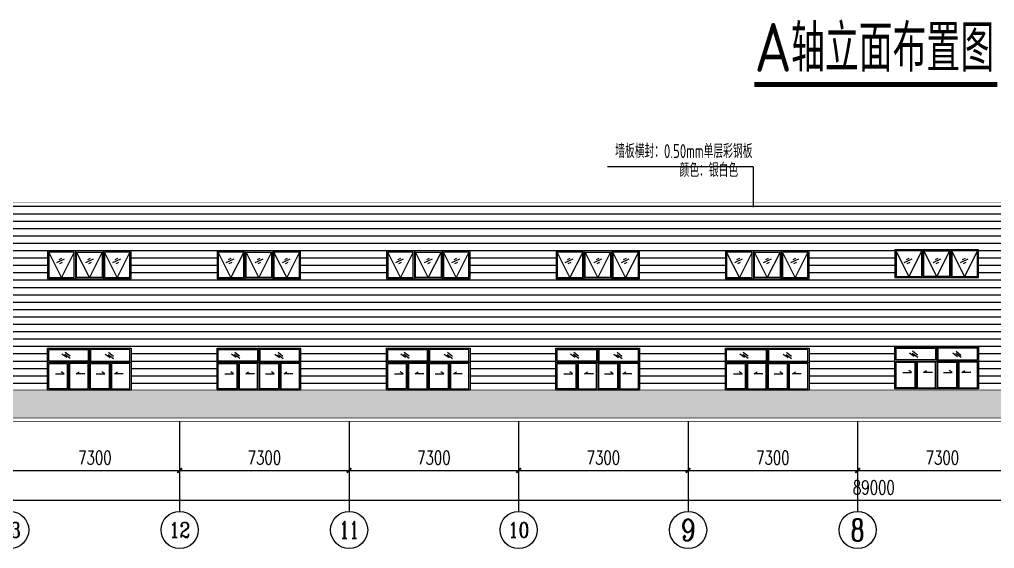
# Model space of a CAD drawing. Extents: x -89996 to 1006241, y -2176 to 440573.
# Drawn here: x 573565 to 615559, y 227598 to 250402 of the extents above; entities that cross this region are included whole.
import ezdxf
from ezdxf.enums import TextEntityAlignment as Align

# ---------------------------------------------------------------- set-up
doc = ezdxf.new("R2010")
doc.units = 0
doc.header["$LTSCALE"] = 1000
doc.header["$MEASUREMENT"] = 0
for name, color, linetype in [('AXIS', 3, 'Continuous'), ('AXIS_TEXT', 7, 'Continuous'), ('DIM_SYMB', 3, 'Continuous'), ('PUB_TEXT', 7, 'Continuous'), ('TEXT', 7, 'Continuous'), ('WINDOW', 4, 'Continuous')]:
    doc.layers.add(name, color=color, linetype=linetype)
doc.styles.add('_TCH_AXIS', font='COMPLEX', dxfattribs={"bigfont": 'GBCBIG'})
doc.styles.add('_TCH_DIM_T3', font='SIMPLEX', dxfattribs={"width": 0.705882, "bigfont": 'GBCBIG'})
doc.styles.add('C', font='tssdeng.shx', dxfattribs={"height": 3, "bigfont": 'tssdchn.shx'})
doc.styles.add('COMPLEX', font='COMPLEX')
doc.styles.get("Standard").update_dxf_attribs({"font": 'gbenor.shx', "bigfont": 'gbcbig.shx'})
doc.dimstyles.new('_TCH_ARCH&&200', dxfattribs={"dimtxt": 595, "dimasz": 200, "dimexe": 500, "dimexo": 600, "dimgap": 252.5, "dimtad": 1, "dimdec": 0, "dimzin": 0, "dimdsep": 46, "dimtxsty": '_TCH_DIM_T3', "dimblk": 'ARCHTICK', "dimcen": 0.09, "dimclrt": 7, "dimazin": 2, "dimtfac": 1, "dimtdec": 0, "dimtix": 1, "dimtmove": 2, "dimatfit": 3, "dimfxl": 0, "dimtolj": 1, "dimtzin": 0, "dimarcsym": 0})

# ---------------------------------------------------------------- blocks, each defined once
blk = doc.blocks.new('2')
at = {"layer": 'WINDOW'}
for p, q in [((998671, 15683), (998442, 15510)), ((998658, 15775), (998449, 15607)), ((998800, 15697), (998595, 15551)), ((999489, 15948), (999489, 14148)), ((1000541, 15694), (1000311, 15520)), ((1000527, 15785), (1000318, 15617)), ((1000670, 15708), (1000464, 15561)), ((1001289, 15348), (997689, 15348)), ((998589, 15348), (998589, 14148)), ((1000389, 15348), (1000389, 14148)), ((998028, 14855), (998404, 14855)), ((998404, 14855), (998280, 14940)), ((998823, 14855), (998948, 14940)), ((999199, 14855), (998823, 14855)), ((999678, 14855), (1000055, 14855)), ((1000055, 14855), (999930, 14940)), ((1000573, 14855), (1000698, 14940)), ((1000950, 14855), (1000573, 14855))]:
    blk.add_line(p, q, dxfattribs=at)
for points in [[(1001289, 15948), (997689, 15948), (997689, 14148), (1001289, 14148)], [(997738, 15898), (999438, 15898), (999438, 15398), (997738, 15398)], [(1001239, 15898), (999539, 15898), (999539, 15398), (1001239, 15398)], [(997739, 15298), (998539, 15298), (998539, 14198), (997739, 14198)], [(999439, 15298), (998639, 15298), (998639, 14198), (999439, 14198)], [(999539, 15298), (1000339, 15298), (1000339, 14198), (999539, 14198)], [(1001239, 15298), (1000439, 15298), (1000439, 14198), (1001239, 14198)]]:
    blk.add_lwpolyline(points, close=True, dxfattribs=at)
blk = doc.blocks.new('_ArchTick')
at = {"color": 0, "linetype": 'ByBlock', "const_width": 0.4}
blk.add_lwpolyline([(-0.5, -0.5), (0.5, 0.5)], dxfattribs=at)
blk = doc.blocks.new('*D2924')
at = {"layer": 'AXIS', "color": 0, "lineweight": -2, "transparency": 16777216}
for p, q in [((609663, 232628), (609663, 230462)), ((616963, 232628), (616963, 230462)), ((609663, 230962), (616963, 230962))]:
    blk.add_line(p, q, dxfattribs=at)
at = {"layer": 'Defpoints', "color": 0, "transparency": 16777216}
for p in [(609663, 233228), (616963, 233228), (616963, 230962)]:
    blk.add_point(p, dxfattribs=at)
at = {"layer": 'AXIS', "color": 0, "lineweight": -2, "transparency": 16777216, "xscale": 200, "yscale": 200, "zscale": 200, "rotation": 180}
blk.add_blockref('_ArchTick', (609663, 230962), dxfattribs=at)
at = {"layer": 'AXIS', "color": 0, "lineweight": -2, "transparency": 16777216, "xscale": 200, "yscale": 200, "zscale": 200}
blk.add_blockref('_ArchTick', (616963, 230962), dxfattribs=at)
at = {"layer": 'AXIS', "color": 7, "transparency": 16777216, "insert": (613313, 231512), "char_height": 595, "attachment_point": 5, "style": '_TCH_DIM_T3'}
blk.add_mtext('\\A1;7300', dxfattribs=at)
blk = doc.blocks.new('*D2925')
at = {"layer": 'AXIS', "color": 0, "lineweight": -2, "transparency": 16777216}
for p, q in [((602363, 232628), (602363, 230462)), ((609663, 232628), (609663, 230462)), ((602363, 230962), (609663, 230962))]:
    blk.add_line(p, q, dxfattribs=at)
at = {"layer": 'Defpoints', "color": 0, "transparency": 16777216}
for p in [(602363, 233228), (609663, 233228), (609663, 230962)]:
    blk.add_point(p, dxfattribs=at)
at = {"layer": 'AXIS', "color": 0, "lineweight": -2, "transparency": 16777216, "xscale": 200, "yscale": 200, "zscale": 200, "rotation": 180}
blk.add_blockref('_ArchTick', (602363, 230962), dxfattribs=at)
at = {"layer": 'AXIS', "color": 0, "lineweight": -2, "transparency": 16777216, "xscale": 200, "yscale": 200, "zscale": 200}
blk.add_blockref('_ArchTick', (609663, 230962), dxfattribs=at)
at = {"layer": 'AXIS', "color": 7, "transparency": 16777216, "insert": (606013, 231512), "char_height": 595, "attachment_point": 5, "style": '_TCH_DIM_T3'}
blk.add_mtext('\\A1;7300', dxfattribs=at)
blk = doc.blocks.new('*D2926')
at = {"layer": 'AXIS', "color": 0, "lineweight": -2, "transparency": 16777216}
for p, q in [((595063, 232628), (595063, 230462)), ((602363, 232628), (602363, 230462)), ((595063, 230962), (602363, 230962))]:
    blk.add_line(p, q, dxfattribs=at)
at = {"layer": 'Defpoints', "color": 0, "transparency": 16777216}
for p in [(595063, 233228), (602363, 233228), (602363, 230962)]:
    blk.add_point(p, dxfattribs=at)
at = {"layer": 'AXIS', "color": 0, "lineweight": -2, "transparency": 16777216, "xscale": 200, "yscale": 200, "zscale": 200, "rotation": 180}
blk.add_blockref('_ArchTick', (595063, 230962), dxfattribs=at)
at = {"layer": 'AXIS', "color": 0, "lineweight": -2, "transparency": 16777216, "xscale": 200, "yscale": 200, "zscale": 200}
blk.add_blockref('_ArchTick', (602363, 230962), dxfattribs=at)
at = {"layer": 'AXIS', "color": 7, "transparency": 16777216, "insert": (598713, 231512), "char_height": 595, "attachment_point": 5, "style": '_TCH_DIM_T3'}
blk.add_mtext('\\A1;7300', dxfattribs=at)
blk = doc.blocks.new('*D2927')
at = {"layer": 'AXIS', "color": 0, "lineweight": -2, "transparency": 16777216}
for p, q in [((587763, 232628), (587763, 230462)), ((595063, 232628), (595063, 230462)), ((587763, 230962), (595063, 230962))]:
    blk.add_line(p, q, dxfattribs=at)
at = {"layer": 'Defpoints', "color": 0, "transparency": 16777216}
for p in [(587763, 233228), (595063, 233228), (595063, 230962)]:
    blk.add_point(p, dxfattribs=at)
at = {"layer": 'AXIS', "color": 0, "lineweight": -2, "transparency": 16777216, "xscale": 200, "yscale": 200, "zscale": 200, "rotation": 180}
blk.add_blockref('_ArchTick', (587763, 230962), dxfattribs=at)
at = {"layer": 'AXIS', "color": 0, "lineweight": -2, "transparency": 16777216, "xscale": 200, "yscale": 200, "zscale": 200}
blk.add_blockref('_ArchTick', (595063, 230962), dxfattribs=at)
at = {"layer": 'AXIS', "color": 7, "transparency": 16777216, "insert": (591413, 231512), "char_height": 595, "attachment_point": 5, "style": '_TCH_DIM_T3'}
blk.add_mtext('\\A1;7300', dxfattribs=at)
blk = doc.blocks.new('*D2928')
at = {"layer": 'AXIS', "color": 0, "lineweight": -2, "transparency": 16777216}
for p, q in [((580463, 232628), (580463, 230462)), ((587763, 232628), (587763, 230462)), ((580463, 230962), (587763, 230962))]:
    blk.add_line(p, q, dxfattribs=at)
at = {"layer": 'Defpoints', "color": 0, "transparency": 16777216}
for p in [(580463, 233228), (587763, 233228), (587763, 230962)]:
    blk.add_point(p, dxfattribs=at)
at = {"layer": 'AXIS', "color": 0, "lineweight": -2, "transparency": 16777216, "xscale": 200, "yscale": 200, "zscale": 200, "rotation": 180}
blk.add_blockref('_ArchTick', (580463, 230962), dxfattribs=at)
at = {"layer": 'AXIS', "color": 0, "lineweight": -2, "transparency": 16777216, "xscale": 200, "yscale": 200, "zscale": 200}
blk.add_blockref('_ArchTick', (587763, 230962), dxfattribs=at)
at = {"layer": 'AXIS', "color": 7, "transparency": 16777216, "insert": (584113, 231512), "char_height": 595, "attachment_point": 5, "style": '_TCH_DIM_T3'}
blk.add_mtext('\\A1;7300', dxfattribs=at)
blk = doc.blocks.new('*D2929')
at = {"layer": 'AXIS', "color": 0, "lineweight": -2, "transparency": 16777216}
for p, q in [((573163, 232628), (573163, 230462)), ((580463, 232628), (580463, 230462)), ((573163, 230962), (580463, 230962))]:
    blk.add_line(p, q, dxfattribs=at)
at = {"layer": 'Defpoints', "color": 0, "transparency": 16777216}
for p in [(573163, 233228), (580463, 233228), (580463, 230962)]:
    blk.add_point(p, dxfattribs=at)
at = {"layer": 'AXIS', "color": 0, "lineweight": -2, "transparency": 16777216, "xscale": 200, "yscale": 200, "zscale": 200, "rotation": 180}
blk.add_blockref('_ArchTick', (573163, 230962), dxfattribs=at)
at = {"layer": 'AXIS', "color": 0, "lineweight": -2, "transparency": 16777216, "xscale": 200, "yscale": 200, "zscale": 200}
blk.add_blockref('_ArchTick', (580463, 230962), dxfattribs=at)
at = {"layer": 'AXIS', "color": 7, "transparency": 16777216, "insert": (576813, 231512), "char_height": 595, "attachment_point": 5, "style": '_TCH_DIM_T3'}
blk.add_mtext('\\A1;7300', dxfattribs=at)
blk = doc.blocks.new('*D2931')
at = {"layer": 'AXIS', "color": 0, "lineweight": -2, "transparency": 16777216}
for p, q in [((565863, 232628), (565863, 229176)), ((654863, 232628), (654863, 229176)), ((565863, 229676), (654863, 229676))]:
    blk.add_line(p, q, dxfattribs=at)
at = {"layer": 'Defpoints', "color": 0, "transparency": 16777216}
for p in [(565863, 233228), (654863, 233228), (654863, 229676)]:
    blk.add_point(p, dxfattribs=at)
at = {"layer": 'AXIS', "color": 0, "lineweight": -2, "transparency": 16777216, "xscale": 200, "yscale": 200, "zscale": 200, "rotation": 180}
blk.add_blockref('_ArchTick', (565863, 229676), dxfattribs=at)
at = {"layer": 'AXIS', "color": 0, "lineweight": -2, "transparency": 16777216, "xscale": 200, "yscale": 200, "zscale": 200}
blk.add_blockref('_ArchTick', (654863, 229676), dxfattribs=at)
at = {"layer": 'AXIS', "color": 7, "transparency": 16777216, "insert": (610363, 230226), "char_height": 595, "attachment_point": 5, "style": '_TCH_DIM_T3'}
blk.add_mtext('\\A1;89000', dxfattribs=at)
blk = doc.blocks.new('_AXISO')
blk.add_circle((0, 0), 0.5)
at = {"layer": 'AXIS_TEXT', "style": 'COMPLEX', "width": 1.041667}
blk.add_attdef('A', text='', height=0.56, dxfattribs=at).set_placement((-0.25, -0.28), (0.25, -0.28), align=Align.FIT)

msp = doc.modelspace()

# ---------------------------------------------------------------- hatches: boundary and pattern name
h = msp.add_hatch()
h.set_pattern_fill('ANSI31', color=9, scale=200, angle=315)
h.set_pattern_definition([(0, (-4219.97, 70580.4), (9e-14, 317.5), [])])
h.paths.add_polyline_path([(644972.65, 242527.76), (565862.65, 242527.76), (565862.65, 234427.76), (567472.64, 234427.76), (567472.64, 236227.76), (571072.67, 236227.76), (571072.67, 234427.76), (574772.64, 234427.76), (574772.64, 236227.76), (578372.67, 236227.76), (578372.67, 234427.76), (582072.64, 234427.76), (582072.64, 236227.76), (585672.67, 236227.76), (585672.67, 234427.76), (589372.64, 234427.76), (589372.64, 236227.76), (592972.67, 236227.76), (592972.67, 234427.76), (596672.64, 234427.76), (596672.64, 236227.76), (600272.67, 236227.76), (600272.67, 234427.76), (603972.64, 234427.76), (603972.64, 236227.76), (607572.67, 236227.76), (607572.67, 234427.76), (618122.65, 234427.76), (618122.65, 237727.76), (622622.65, 237727.76), (622622.65, 234427.76), (625872.64, 234427.76), (625872.64, 236227.76), (629472.67, 236227.76), (629472.67, 234427.76), (633172.64, 234427.76), (633172.64, 236227.79), (636772.67, 236227.79), (636772.67, 234427.76), (639522.62, 234427.76), (639522.62, 236227.76), (643122.65, 236227.76), (643122.65, 234427.76), (644972.65, 234427.76)])
h.paths.add_polyline_path([(603972.67, 239227.76), (603972.67, 240427.76), (607572.67, 240427.76), (607572.67, 239227.76)], flags=16)
h.paths.add_polyline_path([(604022.61, 239277.76), (604022.6, 240377.75), (605122.66, 240377.75), (605122.67, 239277.76)], flags=0)
h.paths.add_polyline_path([(600272.67, 239227.76), (596672.67, 239227.76), (596672.67, 240427.76), (600272.67, 240427.76)], flags=16)
h.paths.add_polyline_path([(600223.03, 239277.78), (599122.98, 239277.75), (599122.97, 240377.75), (600223.02, 240377.78)], flags=0)
h.paths.add_polyline_path([(605222.67, 239277.76), (605222.66, 240377.75), (606322.67, 240377.75), (606322.67, 239277.76)], flags=0)
h.paths.add_polyline_path([(599022.67, 239277.76), (597922.67, 239277.76), (597922.66, 240377.75), (599022.67, 240377.75)], flags=0)
h.paths.add_polyline_path([(606422.98, 239277.75), (606422.97, 240377.75), (607523.02, 240377.78), (607523.03, 239277.78)], flags=0)
h.paths.add_polyline_path([(597822.67, 239277.76), (596722.61, 239277.76), (596722.6, 240377.75), (597822.66, 240377.75)], flags=0)
h.paths.add_polyline_path([(611272.67, 239277.76), (611272.67, 240477.76), (614872.67, 240477.76), (614872.67, 239277.76)], flags=16)
h.paths.add_polyline_path([(611322.61, 239327.76), (611322.6, 240427.75), (612422.66, 240427.75), (612422.67, 239327.76)], flags=0)
h.paths.add_polyline_path([(611272.64, 236277.76), (614872.67, 236277.76), (614872.67, 234477.76), (611272.64, 234477.76)], flags=16)
h.paths.add_polyline_path([(611322.28, 236227.78), (613022.35, 236227.74), (613022.34, 235727.74), (611322.27, 235727.78)], flags=0)
h.paths.add_polyline_path([(611322.6, 235627.78), (612122.66, 235627.77), (612122.64, 234527.77), (611322.58, 234527.78)], flags=0)
h.paths.add_polyline_path([(592972.65, 239227.76), (589372.65, 239227.76), (589372.65, 240427.76), (592972.65, 240427.76)], flags=16)
h.paths.add_polyline_path([(592923.02, 239277.78), (591822.96, 239277.75), (591822.96, 240377.75), (592923.01, 240377.78)], flags=0)
h.paths.add_polyline_path([(612222.66, 235627.77), (613022.68, 235627.76), (613022.66, 234527.76), (612222.64, 234527.77)], flags=0)
h.paths.add_polyline_path([(612522.67, 239327.76), (612522.66, 240427.75), (613622.67, 240427.75), (613622.67, 239327.76)], flags=0)
h.paths.add_polyline_path([(591722.65, 239277.76), (590622.65, 239277.76), (590622.65, 240377.75), (591722.65, 240377.75)], flags=0)
h.paths.add_polyline_path([(613122.99, 236227.74), (614823.06, 236227.76), (614823.06, 235727.76), (613122.99, 235727.74)], flags=0)
h.paths.add_polyline_path([(613122.65, 235627.76), (613922.67, 235627.76), (613922.67, 234527.76), (613122.65, 234527.76)], flags=0)
h.paths.add_polyline_path([(613722.98, 239327.75), (613722.97, 240427.75), (614823.02, 240427.78), (614823.03, 239327.78)], flags=0)
h.paths.add_polyline_path([(590522.65, 239277.76), (589422.59, 239277.76), (589422.59, 240377.75), (590522.65, 240377.75)], flags=0)
h.paths.add_polyline_path([(614022.67, 235627.76), (614822.73, 235627.76), (614822.73, 234527.76), (614022.67, 234527.76)], flags=0)
h.paths.add_polyline_path([(617122.65, 238177.76), (623622.65, 238177.76), (623622.65, 237977.76), (617122.65, 237977.76)], flags=16)
h.paths.add_polyline_path([(618572.65, 239227.76), (618572.65, 240427.76), (622172.65, 240427.76), (622172.65, 239227.76)], flags=16)
h.paths.add_polyline_path([(618622.59, 239277.76), (618622.59, 240377.75), (619722.65, 240377.75), (619722.65, 239277.76)], flags=0)
h.paths.add_polyline_path([(585672.67, 239227.76), (582072.67, 239227.76), (582072.67, 240427.76), (585672.67, 240427.76)], flags=16)
h.paths.add_polyline_path([(585623.03, 239277.78), (584522.98, 239277.75), (584522.97, 240377.75), (585623.02, 240377.78)], flags=0)
h.paths.add_polyline_path([(619822.65, 239277.76), (619822.65, 240377.75), (620922.65, 240377.75), (620922.65, 239277.76)], flags=0)
h.paths.add_polyline_path([(584422.67, 239277.76), (583322.67, 239277.76), (583322.66, 240377.75), (584422.67, 240377.75)], flags=0)
h.paths.add_polyline_path([(621022.96, 239277.75), (621022.96, 240377.75), (622123.01, 240377.78), (622123.02, 239277.78)], flags=0)
h.paths.add_polyline_path([(583222.67, 239277.76), (582122.61, 239277.76), (582122.6, 240377.75), (583222.66, 240377.75)], flags=0)
h.paths.add_polyline_path([(623622.65, 237577.76), (624222.65, 238177.76), (624822.65, 237577.76)], flags=16)
h.paths.add_polyline_path([(625872.67, 239227.76), (625872.67, 240427.76), (629472.67, 240427.76), (629472.67, 239227.76)], flags=16)
h.paths.add_polyline_path([(625922.61, 239277.76), (625922.6, 240377.75), (627022.66, 240377.75), (627022.67, 239277.76)], flags=0)
h.paths.add_polyline_path([(578372.67, 239227.76), (574772.67, 239227.76), (574772.67, 240427.76), (578372.67, 240427.76)], flags=16)
h.paths.add_polyline_path([(578323.03, 239277.78), (577222.98, 239277.75), (577222.97, 240377.75), (578323.02, 240377.78)], flags=0)
h.paths.add_polyline_path([(627122.67, 239277.76), (627122.66, 240377.75), (628222.67, 240377.75), (628222.67, 239277.76)], flags=0)
h.paths.add_polyline_path([(577122.67, 239277.76), (576022.67, 239277.76), (576022.66, 240377.75), (577122.67, 240377.75)], flags=0)
h.paths.add_polyline_path([(628322.98, 239277.75), (628322.97, 240377.75), (629423.02, 240377.78), (629423.03, 239277.78)], flags=0)
h.paths.add_polyline_path([(575922.67, 239277.76), (574822.61, 239277.76), (574822.6, 240377.75), (575922.66, 240377.75)], flags=0)
h.paths.add_polyline_path([(633172.67, 239227.79), (633172.67, 240427.79), (636772.67, 240427.79), (636772.67, 239227.79)], flags=16)
h.paths.add_polyline_path([(633222.61, 239277.79), (633222.6, 240377.78), (634322.66, 240377.78), (634322.67, 239277.79)], flags=0)
h.paths.add_polyline_path([(571072.67, 239227.76), (567472.67, 239227.76), (567472.67, 240427.76), (571072.67, 240427.76)], flags=16)
h.paths.add_polyline_path([(571023.03, 239277.78), (569922.98, 239277.75), (569922.97, 240377.75), (571023.02, 240377.78)], flags=0)
h.paths.add_polyline_path([(634422.67, 239277.79), (634422.66, 240377.78), (635522.66, 240377.78), (635522.67, 239277.79)], flags=0)
h.paths.add_polyline_path([(569822.67, 239277.76), (568722.67, 239277.76), (568722.66, 240377.75), (569822.67, 240377.75)], flags=0)
h.paths.add_polyline_path([(635622.98, 239277.78), (635622.97, 240377.78), (636723.02, 240377.82), (636723.03, 239277.82)], flags=0)
h.paths.add_polyline_path([(568622.67, 239277.76), (567522.61, 239277.76), (567522.6, 240377.75), (568622.66, 240377.75)], flags=0)
h.paths.add_polyline_path([(639522.65, 239227.76), (639522.65, 240427.76), (643122.65, 240427.76), (643122.65, 239227.76)], flags=16)
h.paths.add_polyline_path([(639572.59, 239277.76), (639572.59, 240377.75), (640672.65, 240377.75), (640672.65, 239277.76)], flags=0)
h.paths.add_polyline_path([(640772.65, 239277.76), (640772.65, 240377.75), (641872.65, 240377.75), (641872.65, 239277.76)], flags=0)
h.paths.add_polyline_path([(641972.96, 239277.75), (641972.95, 240377.75), (643073.01, 240377.78), (643073.01, 239277.78)], flags=0)
h.paths.add_polyline_path([(624349.9, 236519.01), (626327.4, 236519.01), (626327.4, 237411.51), (624349.9, 237411.51)], flags=24)
h = msp.add_hatch()
h.set_pattern_fill('AR-B816', color=9, scale=200)
h.set_pattern_definition([(0, (-11240.32, 158097.67), (0, 242.6208), []), (90, (-11240.32, 158097.67), (-242.6208, 242.6208), [242.6208, -242.6208])])
h.paths.add_polyline_path([(622622.65, 234427.76), (644972.65, 234427.76), (644972.65, 233227.76), (622622.65, 233227.76)])
h.paths.add_polyline_path([(618122.65, 234427.76), (618149.89, 233227.76), (618149.89, 233227.76)])
h.paths.add_polyline_path([(565862.65, 234427.76), (618122.65, 234427.76), (618122.65, 233227.76), (565862.65, 233227.76)])

# ---------------------------------------------------------------- linework, layer by layer
at = {"const_width": 23}
msp.add_lwpolyline([(644972.65, 242527.76), (565862.65, 242527.76), (565862.65, 233227.76), (644972.65, 233227.76)], close=True, dxfattribs=at)
for points in [[(609922.65, 242527.76), (599682.65, 242527.76)], [(618122.65, 234427.76), (565862.65, 234427.76)], [(656083.5, 233077.76), (564627.05, 233077.76), (565062.65, 233077.76), (565862.65, 233227.76), (654862.65, 233227.76), (655662.65, 233077.76)], [(654862.65, 233227.76), (565862.65, 233227.76)]]:
    msp.add_lwpolyline(points, dxfattribs=at)
at = {"layer": 'AXIS', "linetype": 'ByBlock'}
for q in [(598887.9, 244057.43), (605159.13, 242317.69)]:
    msp.add_line((605159.13, 244057.43), q, dxfattribs=at)
at = {"layer": 'AXIS'}
for p, q in [((580462.65, 233077.76), (580462.65, 229197.99)), ((587762.65, 233077.76), (587762.65, 229197.99)), ((595062.65, 233077.76), (595062.65, 229197.99)), ((602362.65, 233077.76), (602362.65, 229197.99)), ((609662.65, 233077.76), (609662.65, 229197.99))]:
    msp.add_line(p, q, dxfattribs=at)
at = {"layer": 'DIM_SYMB', "const_width": 210}
msp.add_lwpolyline([(605220.53, 247596.85), (615682.55, 247596.85)], dxfattribs=at)
at = {"layer": 'WINDOW'}
for p, q in [((575372.64, 239277.76), (574822.6, 240377.75)), ((575922.66, 240377.75), (575372.64, 239277.76)), ((575972.67, 240427.76), (575972.67, 239227.76)), ((576572.67, 239277.76), (576022.66, 240377.75)), ((577122.67, 240377.75), (576572.67, 239277.76)), ((577172.65, 240427.76), (577172.67, 239227.76)), ((577773, 239277.76), (577222.97, 240377.75)), ((578323.02, 240377.78), (577773, 239277.76)), ((582672.64, 239277.76), (582122.6, 240377.75)), ((583222.66, 240377.75), (582672.64, 239277.76)), ((583272.67, 240427.76), (583272.67, 239227.76)), ((583872.67, 239277.76), (583322.66, 240377.75)), ((584422.67, 240377.75), (583872.67, 239277.76)), ((584472.65, 240427.76), (584472.67, 239227.76)), ((585073, 239277.76), (584522.97, 240377.75)), ((585623.02, 240377.78), (585073, 239277.76)), ((589972.62, 239277.76), (589422.59, 240377.75)), ((590522.65, 240377.75), (589972.62, 239277.76)), ((590572.65, 240427.76), (590572.65, 239227.76)), ((591172.65, 239277.76), (590622.65, 240377.75)), ((591722.65, 240377.75), (591172.65, 239277.76)), ((591772.64, 240427.76), (591772.65, 239227.76)), ((592372.99, 239277.76), (591822.96, 240377.75)), ((592923.01, 240377.78), (592372.99, 239277.76)), ((597272.64, 239277.76), (596722.6, 240377.75)), ((597822.66, 240377.75), (597272.64, 239277.76)), ((597872.67, 240427.76), (597872.67, 239227.76)), ((598472.67, 239277.76), (597922.66, 240377.75)), ((599022.67, 240377.75), (598472.67, 239277.76)), ((599072.65, 240427.76), (599072.67, 239227.76)), ((599673, 239277.76), (599122.97, 240377.75)), ((600223.02, 240377.78), (599673, 239277.76)), ((604572.64, 239277.76), (604022.6, 240377.75)), ((605122.66, 240377.75), (604572.64, 239277.76)), ((605172.67, 240427.76), (605172.67, 239227.76)), ((605772.67, 239277.76), (605222.66, 240377.75)), ((606322.67, 240377.75), (605772.67, 239277.76)), ((606372.65, 240427.76), (606372.67, 239227.76)), ((606973, 239277.76), (606422.97, 240377.75)), ((607523.02, 240377.78), (606973, 239277.76)), ((611872.64, 239327.76), (611322.6, 240427.75)), ((612422.66, 240427.75), (611872.64, 239327.76)), ((612472.67, 240477.76), (612472.67, 239277.76)), ((613072.67, 239327.76), (612522.66, 240427.75)), ((613622.67, 240427.75), (613072.67, 239327.76)), ((613672.65, 240477.76), (613672.67, 239277.76)), ((614273, 239327.76), (613722.97, 240427.75)), ((614823.02, 240427.78), (614273, 239327.76)), ((575494.26, 240068.62), (575155.95, 239916.01)), ((575369.63, 240100.67), (575251.97, 240043.61)), ((575405.83, 239932.77), (575288.17, 239875.71)), ((576738.97, 240068.62), (576400.66, 239916.01)), ((576614.34, 240100.67), (576496.68, 240043.61)), ((576650.54, 239932.77), (576532.88, 239875.71)), ((577913.94, 240068.64), (577575.63, 239916.03)), ((577789.31, 240100.69), (577671.65, 240043.62)), ((577825.51, 239932.79), (577707.85, 239875.72)), ((582794.26, 240068.62), (582455.95, 239916.01)), ((582669.63, 240100.67), (582551.97, 240043.61)), ((582705.83, 239932.77), (582588.17, 239875.71)), ((584038.97, 240068.62), (583700.66, 239916.01)), ((583914.34, 240100.67), (583796.68, 240043.61)), ((583950.54, 239932.77), (583832.88, 239875.71)), ((585213.94, 240068.64), (584875.63, 239916.03)), ((585089.31, 240100.69), (584971.65, 240043.62)), ((585125.51, 239932.79), (585007.85, 239875.72)), ((590094.24, 240068.62), (589755.93, 239916.01)), ((589969.62, 240100.67), (589851.95, 240043.61)), ((590005.81, 239932.77), (589888.15, 239875.71)), ((591338.95, 240068.62), (591000.64, 239916.01)), ((591214.33, 240100.67), (591096.66, 240043.61)), ((591250.53, 239932.77), (591132.86, 239875.71)), ((592513.93, 240068.64), (592175.62, 239916.03)), ((592389.3, 240100.69), (592271.64, 240043.62)), ((592425.5, 239932.79), (592307.84, 239875.72)), ((597394.26, 240068.62), (597055.95, 239916.01)), ((597269.63, 240100.67), (597151.97, 240043.61)), ((597305.83, 239932.77), (597188.17, 239875.71)), ((598638.97, 240068.62), (598300.66, 239916.01)), ((598514.34, 240100.67), (598396.68, 240043.61)), ((598550.54, 239932.77), (598432.88, 239875.71)), ((599813.94, 240068.64), (599475.63, 239916.03)), ((599689.31, 240100.69), (599571.65, 240043.62)), ((599725.51, 239932.79), (599607.85, 239875.72)), ((604694.26, 240068.62), (604355.95, 239916.01)), ((604569.63, 240100.67), (604451.97, 240043.61)), ((604605.83, 239932.77), (604488.17, 239875.71)), ((605938.97, 240068.62), (605600.66, 239916.01)), ((605814.34, 240100.67), (605696.68, 240043.61)), ((605850.54, 239932.77), (605732.88, 239875.71)), ((607113.94, 240068.64), (606775.63, 239916.03)), ((606989.31, 240100.69), (606871.65, 240043.62)), ((607025.51, 239932.79), (606907.85, 239875.72)), ((611994.24, 240068.62), (611655.93, 239916.01)), ((611869.62, 240100.67), (611751.95, 240043.61)), ((611905.81, 239932.77), (611788.15, 239875.71)), ((613238.95, 240068.62), (612900.64, 239916.01)), ((613114.33, 240100.67), (612996.66, 240043.61)), ((613150.53, 239932.77), (613032.86, 239875.71)), ((614413.93, 240068.64), (614075.62, 239916.03)), ((614289.3, 240100.69), (614171.64, 240043.62)), ((614325.5, 239932.79), (614207.84, 239875.72))]:
    msp.add_line(p, q, dxfattribs=at)
for points in [[(578372.67, 240427.76), (574772.67, 240427.76), (574772.67, 239227.76), (578372.67, 239227.76)], [(574822.61, 239277.76), (575922.67, 239277.76), (575922.66, 240377.75), (574822.6, 240377.75)], [(577122.67, 239277.76), (576022.67, 239277.76), (576022.66, 240377.75), (577122.67, 240377.75)], [(578323.02, 240377.78), (577222.97, 240377.75), (577222.98, 239277.75), (578323.03, 239277.78)], [(585672.67, 240427.76), (582072.67, 240427.76), (582072.67, 239227.76), (585672.67, 239227.76)], [(582122.61, 239277.76), (583222.67, 239277.76), (583222.66, 240377.75), (582122.6, 240377.75)], [(584422.67, 239277.76), (583322.67, 239277.76), (583322.66, 240377.75), (584422.67, 240377.75)], [(585623.02, 240377.78), (584522.97, 240377.75), (584522.98, 239277.75), (585623.03, 239277.78)], [(592972.65, 240427.76), (589372.65, 240427.76), (589372.65, 239227.76), (592972.65, 239227.76)], [(589422.59, 239277.76), (590522.65, 239277.76), (590522.65, 240377.75), (589422.59, 240377.75)], [(591722.65, 239277.76), (590622.65, 239277.76), (590622.65, 240377.75), (591722.65, 240377.75)], [(592923.01, 240377.78), (591822.96, 240377.75), (591822.96, 239277.75), (592923.02, 239277.78)], [(600272.67, 240427.76), (596672.67, 240427.76), (596672.67, 239227.76), (600272.67, 239227.76)], [(596722.61, 239277.76), (597822.67, 239277.76), (597822.66, 240377.75), (596722.6, 240377.75)], [(599022.67, 239277.76), (597922.67, 239277.76), (597922.66, 240377.75), (599022.67, 240377.75)], [(600223.02, 240377.78), (599122.97, 240377.75), (599122.98, 239277.75), (600223.03, 239277.78)], [(607572.67, 240427.76), (603972.67, 240427.76), (603972.67, 239227.76), (607572.67, 239227.76)], [(604022.61, 239277.76), (605122.67, 239277.76), (605122.66, 240377.75), (604022.6, 240377.75)], [(606322.67, 239277.76), (605222.67, 239277.76), (605222.66, 240377.75), (606322.67, 240377.75)], [(607523.02, 240377.78), (606422.97, 240377.75), (606422.98, 239277.75), (607523.03, 239277.78)], [(614872.67, 240477.76), (611272.67, 240477.76), (611272.67, 239277.76), (614872.67, 239277.76)], [(611322.61, 239327.76), (612422.67, 239327.76), (612422.66, 240427.75), (611322.6, 240427.75)], [(613622.67, 239327.76), (612522.67, 239327.76), (612522.66, 240427.75), (613622.67, 240427.75)], [(614823.02, 240427.78), (613722.97, 240427.75), (613722.98, 239327.75), (614823.03, 239327.78)]]:
    msp.add_lwpolyline(points, close=True, dxfattribs=at)

# ---------------------------------------------------------------- block references
at = {"xscale": -1}
for p in [(1576061.34, 220279.77), (1583361.34, 220279.77), (1590661.34, 220279.77), (1597961.34, 220279.77), (1605261.34, 220279.77), (1612561.34, 220329.77)]:
    msp.add_blockref('2', p, dxfattribs=at)
at = {"layer": 'AXIS'}
ref = msp.add_blockref('_AXISO', (573162.65, 228397.99), dxfattribs=dict(at, xscale=1600, yscale=1600, zscale=1600))
ref.add_attrib('A', '13', dxfattribs={"layer": 'AXIS_TEXT', "height": 656.891, "style": '_TCH_AXIS'}).set_placement((572709.08, 228069.54), (573616.22, 228069.54), align=Align.FIT)
ref = msp.add_blockref('_AXISO', (580462.65, 228397.99), dxfattribs=dict(at, xscale=1600, yscale=1600, zscale=1600))
ref.add_attrib('A', '12', dxfattribs={"layer": 'AXIS_TEXT', "height": 656.891, "style": '_TCH_AXIS'}).set_placement((580009.08, 228069.54), (580916.22, 228069.54), align=Align.FIT)
ref = msp.add_blockref('_AXISO', (587762.65, 228397.99), dxfattribs=dict(at, xscale=1600, yscale=1600, zscale=1600))
ref.add_attrib('A', '11', dxfattribs={"layer": 'AXIS_TEXT', "height": 737.525, "style": '_TCH_AXIS'}).set_placement((587341.21, 228029.22), (588184.09, 228029.22), align=Align.FIT)
ref = msp.add_blockref('_AXISO', (595062.65, 228397.99), dxfattribs=dict(at, xscale=1600, yscale=1600, zscale=1600))
ref.add_attrib('A', '10', dxfattribs={"layer": 'AXIS_TEXT', "height": 656.891, "style": '_TCH_AXIS'}).set_placement((594609.08, 228069.54), (595516.22, 228069.54), align=Align.FIT)
ref = msp.add_blockref('_AXISO', (602362.65, 228397.99), dxfattribs=dict(at, xscale=1600, yscale=1600, zscale=1600))
ref.add_attrib('A', '9', dxfattribs={"layer": 'AXIS_TEXT', "height": 931.9, "style": '_TCH_AXIS'}).set_placement((602052.02, 227932.04), (602673.28, 227932.04), align=Align.FIT)
ref = msp.add_blockref('_AXISO', (609662.65, 228397.99), dxfattribs=dict(at, xscale=1600, yscale=1600, zscale=1600))
ref.add_attrib('A', '8', dxfattribs={"layer": 'AXIS_TEXT', "height": 931.9, "style": '_TCH_AXIS'}).set_placement((609352.02, 227932.04), (609973.28, 227932.04), align=Align.FIT)

# ---------------------------------------------------------------- texts
at = {"layer": 'PUB_TEXT'}
for s, height, p in [('轴立面布置图', 2025.532, (606795.53, 248150.89)), ('A', 2100, (605220.53, 248150.89))]:
    msp.add_text(s, height=height, dxfattribs=at).set_placement(p)
at = {"layer": 'TEXT', "style": 'C', "width": 0.7}
for s, p in [('墙板横封：0.50mm单层彩钢板', (605133.85, 244248.16)), ('颜色：银白色', (604512.86, 243431.53))]:
    msp.add_text(s, height=600, dxfattribs=at).set_placement(p, align=Align.BOTTOM_RIGHT)

# ---------------------------------------------------------------- dimensions: what is measured, and where the dimension line sits
at = {"layer": 'AXIS'}
for p1, p2, distance, picture, middle in [((565862.65, 233227.76), (654862.65, 233227.76), -3551.81, '*D2931', (610362.65, 230225.95)), ((573162.65, 233227.76), (580462.65, 233227.76), -2265.86, '*D2929', (576812.65, 231511.89)), ((580462.65, 233227.76), (587762.65, 233227.76), -2265.86, '*D2928', (584112.65, 231511.89)), ((587762.65, 233227.76), (595062.65, 233227.76), -2265.86, '*D2927', (591412.65, 231511.89)), ((595062.65, 233227.76), (602362.65, 233227.76), -2265.86, '*D2926', (598712.65, 231511.89)), ((602362.65, 233227.76), (609662.65, 233227.76), -2265.86, '*D2925', (606012.65, 231511.89)), ((609662.65, 233227.76), (616962.65, 233227.76), -2265.86, '*D2924', (613312.65, 231511.89))]:
    dim = msp.add_aligned_dim(p1=p1, p2=p2, distance=distance, dimstyle='_TCH_ARCH&&200', dxfattribs=at)
    dim.commit()
    dim.dimension.update_dxf_attribs({"geometry": picture, "text_midpoint": middle})

doc.saveas('drawing.dxf')
